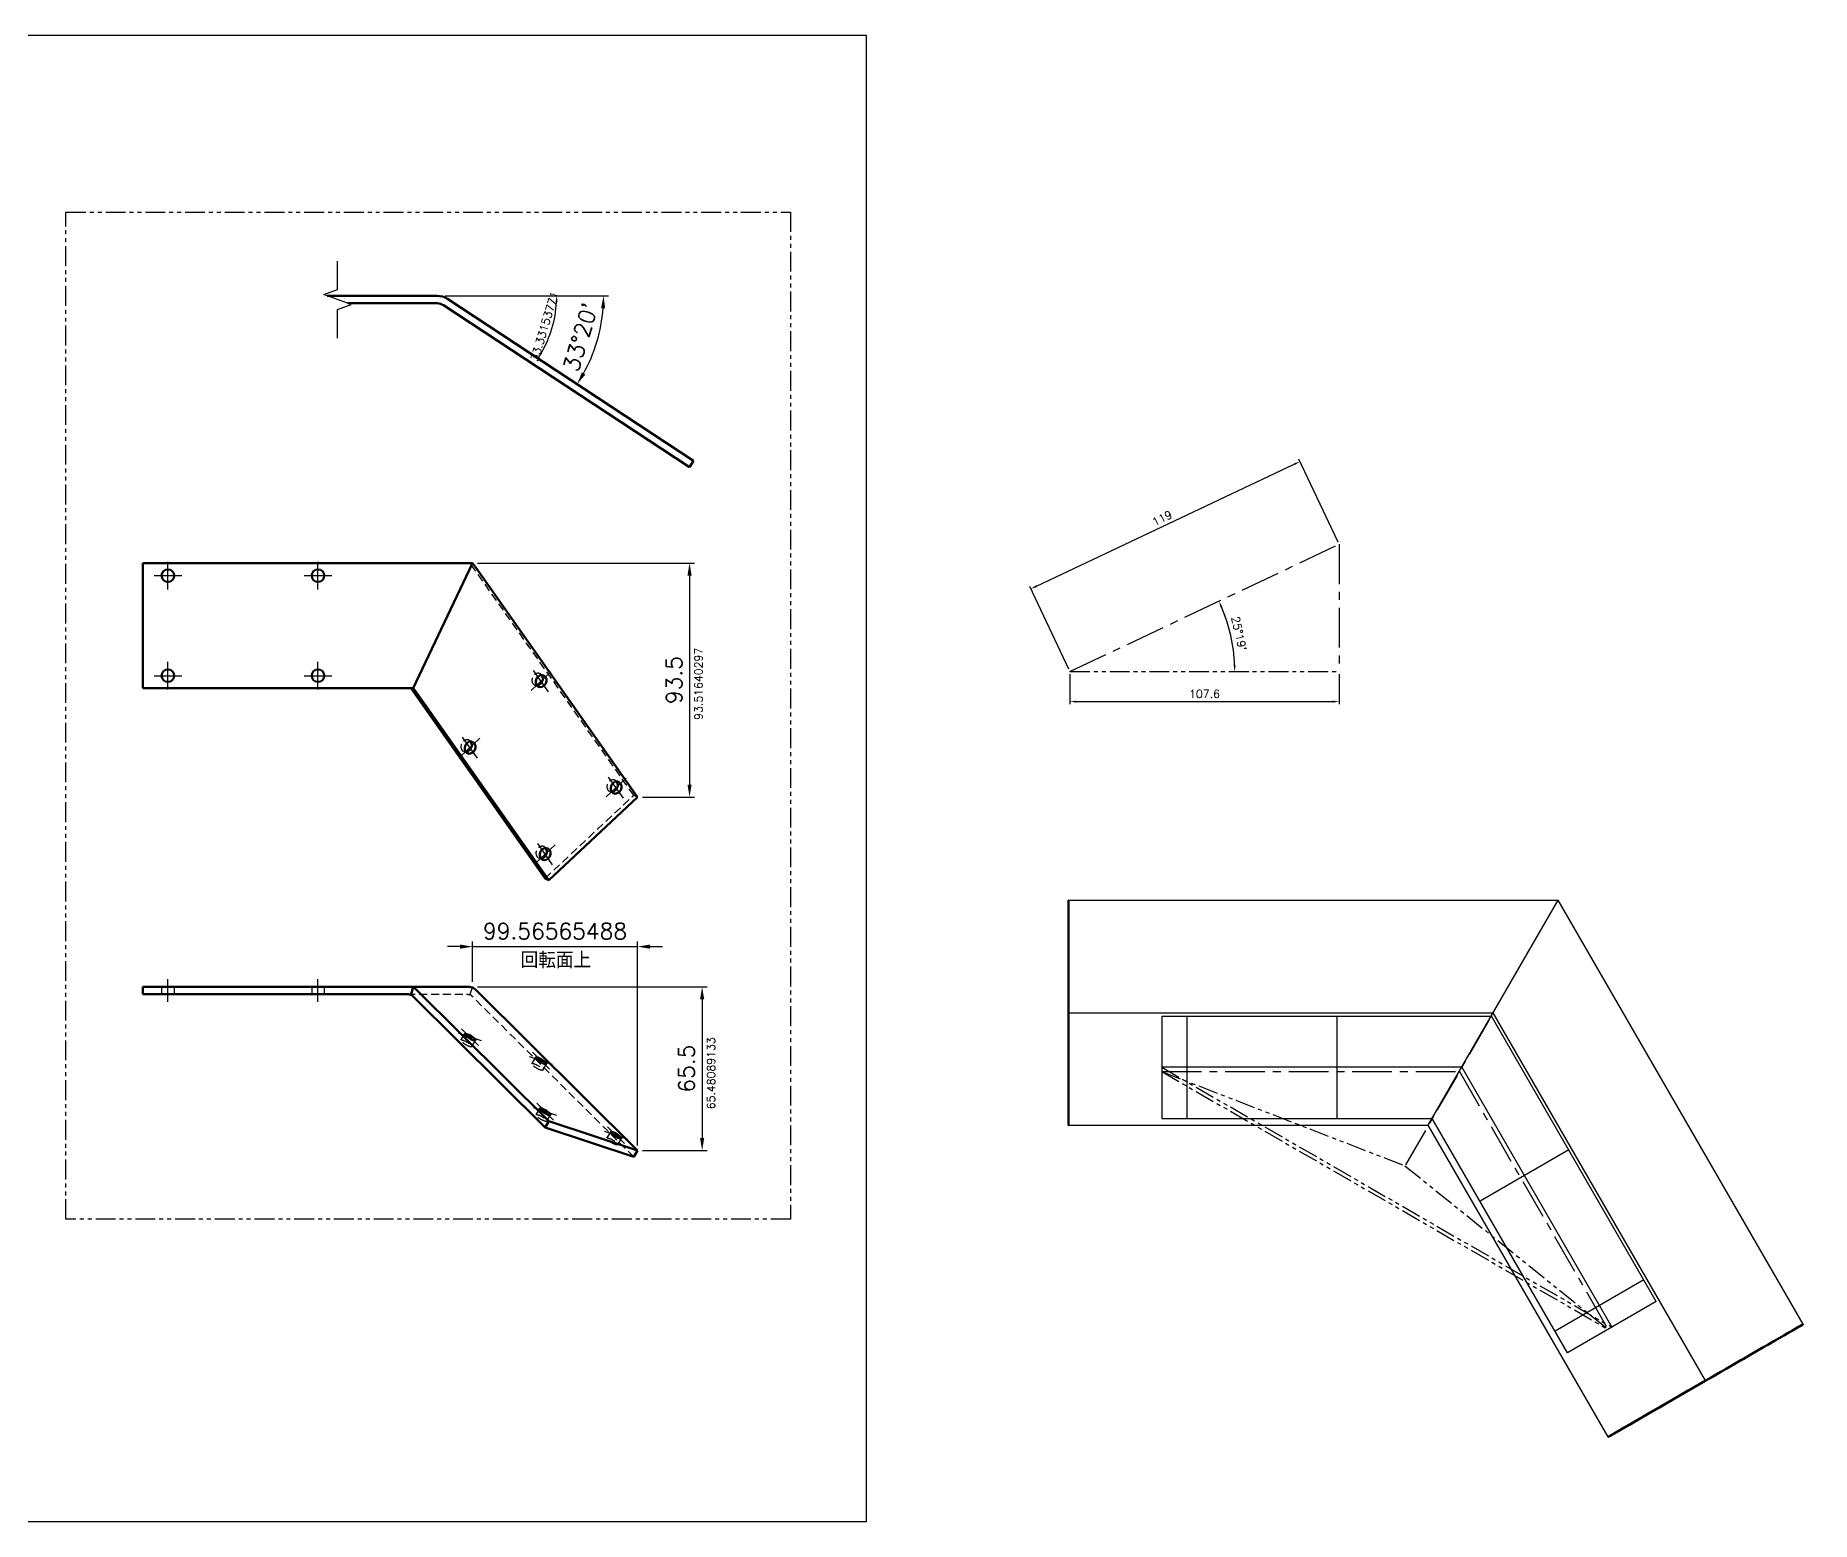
# Model space of a CAD drawing. Header units: millimetres. Extents: x 0 to 1218, y 0 to 594.
# Drawn here: x 508 to 1218, y 0 to 594 of the extents above; entities that cross this region are included whole.
import ezdxf

# ---------------------------------------------------------------- set-up
doc = ezdxf.new("R2010")
doc.units = ezdxf.units.MM
doc.header["$LTSCALE"] = 0.5
for name, pattern in [('CENTER', [50.8, 31.75, -6.35, 6.35, -6.35]), ('HIDDEN', [9.525, 6.35, -3.175]), ('PHANTOM2', [31.75, 15.875, -3.175, 3.175, -3.175, 3.175, -3.175])]:
    doc.linetypes.add(name, pattern=pattern)
for name, color, linetype, lineweight in [('1', 3, 'Continuous', 50), ('CENTER', 1, 'CENTER', 25), ('HIDDEN', 5, 'HIDDEN', 25), ('SCALE', 4, 'Continuous', 25), ('SOUZOU', 1, 'PHANTOM2', 25)]:
    doc.layers.add(name, color=color, linetype=linetype, lineweight=lineweight)
doc.styles.add('KOURAN', font='romans.shx', dxfattribs={"bigfont": 'bigfont.shx'})
doc.dimstyles.new('NLM_VN', dxfattribs={"dimtxt": 3.2, "dimasz": 2.5, "dimexe": 1, "dimexo": 1, "dimgap": 1.5, "dimtad": 3, "dimdec": 1, "dimrnd": 0.1, "dimdsep": 46, "dimtxsty": 'KOURAN', "dimcen": 0, "dimclrd": 256, "dimclre": 256, "dimclrt": 6, "dimaunit": 1, "dimadec": 1, "dimazin": 2, "dimtp": 0.1, "dimtm": 0.1, "dimtfac": 0.71, "dimtdec": 1, "dimtix": 1, "dimtmove": 0, "dimatfit": 3, "dimfxl": 1, "dimlwd": -1, "dimlwe": -1, "dimarcsym": 1})
doc.dimstyles.new('NLM_VN$0', dxfattribs={"dimtxt": 3.2, "dimasz": 2.5, "dimexe": 1, "dimexo": 1, "dimgap": 1.5, "dimtad": 3, "dimdec": 1, "dimrnd": 0.1, "dimdsep": 46, "dimtxsty": 'KOURAN', "dimcen": 0, "dimclrd": 256, "dimclre": 256, "dimclrt": 6, "dimaunit": 1, "dimadec": 1, "dimazin": 2, "dimtp": 0.1, "dimtm": 0.1, "dimtfac": 0.71, "dimtix": 1, "dimtmove": 0, "dimatfit": 1, "dimfxl": 1, "dimlwd": -1, "dimlwe": -1, "dimarcsym": 1})
doc.dimstyles.new('NLM_VN$2', dxfattribs={"dimtxt": 3.2, "dimasz": 2.5, "dimexe": 1, "dimexo": 1, "dimgap": 1.5, "dimtad": 3, "dimdec": 1, "dimrnd": 0.1, "dimdsep": 46, "dimtxsty": 'KOURAN', "dimcen": 0, "dimclrd": 256, "dimclre": 256, "dimclrt": 6, "dimaunit": 1, "dimadec": 1, "dimazin": 2, "dimtp": 0.1, "dimtm": 0.1, "dimtfac": 0.71, "dimtdec": 1, "dimtix": 1, "dimtmove": 0, "dimatfit": 3, "dimfxl": 1, "dimlwd": -1, "dimlwe": -1, "dimarcsym": 1})

# ---------------------------------------------------------------- blocks, each defined once
blk = doc.blocks.new('*D41')
at = {"layer": 'Defpoints', "linetype": 'ByBlock', "transparency": 16777216}
blk.add_line((671.64, 489.96), (717.2, 489.96), dxfattribs=at)
blk.add_arc((670.64, 489.96), 45.56, 329.81304, 356.85542, dxfattribs=at)
at = {"layer": 'Defpoints', "color": 0, "transparency": 16777216}
for p in [(624.41, 489.96), (668.39, 489.96), (672.52, 488.72), (712.81, 472.73), (770.9, 424.02)]:
    blk.add_point(p, dxfattribs=at)
at = {"layer": 'Defpoints', "transparency": 16777216}
for points in [[(715.71, 487.47), (716.55, 487.45), (716.2, 489.96)], [(710.37, 466.83), (709.66, 467.27), (708.7, 464.92)]]:
    blk.add_solid(points, dxfattribs=at)
at = {"layer": 'Defpoints', "color": 1, "transparency": 16777216, "insert": (711.31, 477.78), "char_height": 3.2, "attachment_point": 5, "rotation": 73.33423, "style": 'KOURAN'}
blk.add_mtext('33.33153771', dxfattribs=at)
blk = doc.blocks.new('*D46')
at = {"layer": 'Defpoints', "color": 0, "transparency": 16777216}
for p in [(1013.34, 423.7), (1028.98, 390.61), (921.4, 339.73)]:
    blk.add_point(p, dxfattribs=at)
at = {"layer": 'SCALE', "linetype": 'ByBlock', "transparency": 16777216}
for p, q in [((908.02, 373.89), (1011.08, 422.63)), ((1028.56, 391.52), (1012.91, 424.6)), ((920.98, 340.64), (905.33, 373.72))]:
    blk.add_line(p, q, dxfattribs=at)
at = {"layer": 'SCALE', "transparency": 16777216}
for points in [[(1010.9, 423.01), (1011.26, 422.25), (1013.34, 423.7)], [(907.84, 374.27), (908.19, 373.51), (905.76, 372.82)]]:
    blk.add_solid(points, dxfattribs=at)
at = {"layer": 'SCALE', "color": 6, "transparency": 16777216, "insert": (958.22, 401.06), "char_height": 3.2, "attachment_point": 5, "rotation": 25.31123, "style": 'KOURAN'}
blk.add_mtext('119', dxfattribs=at)
blk = doc.blocks.new('*D47')
at = {"layer": 'Defpoints', "color": 0, "transparency": 16777216}
for p in [(1028.98, 390.61), (986.56, 349.4), (921.4, 339.73), (921.4, 339.73), (1028.98, 339.73)]:
    blk.add_point(p, dxfattribs=at)
at = {"layer": 'SCALE', "linetype": 'ByBlock', "transparency": 16777216}
blk.add_arc((921.4, 339.73), 65.87, 2.17482, 23.13641, dxfattribs=at)
at = {"layer": 'SCALE', "transparency": 16777216}
for points in [[(981.59, 365.44), (982.35, 365.78), (980.95, 367.89)], [(987.64, 342.24), (986.81, 342.23), (987.27, 339.73)]]:
    blk.add_solid(points, dxfattribs=at)
at = {"layer": 'SCALE', "color": 6, "transparency": 16777216, "insert": (988.99, 354.91), "char_height": 3.2, "attachment_point": 5, "rotation": 282.65562, "style": 'KOURAN'}
blk.add_mtext("25°19'", dxfattribs=at)
blk = doc.blocks.new('*D48')
at = {"layer": 'Defpoints', "color": 0, "transparency": 16777216}
for p in [(921.4, 339.73), (1028.98, 339.73), (1028.98, 327.73)]:
    blk.add_point(p, dxfattribs=at)
at = {"layer": 'SCALE', "linetype": 'ByBlock', "transparency": 16777216}
for p, q in [((921.4, 338.73), (921.4, 326.73)), ((1028.98, 338.73), (1028.98, 326.73)), ((923.9, 327.73), (1026.48, 327.73))]:
    blk.add_line(p, q, dxfattribs=at)
at = {"layer": 'SCALE', "transparency": 16777216}
for points in [[(923.9, 328.15), (923.9, 327.32), (921.4, 327.73)], [(1026.48, 328.15), (1026.48, 327.32), (1028.98, 327.73)]]:
    blk.add_solid(points, dxfattribs=at)
at = {"layer": 'SCALE', "color": 6, "transparency": 16777216, "insert": (975.19, 330.83), "char_height": 3.2, "attachment_point": 5, "style": 'KOURAN'}
blk.add_mtext('107.6', dxfattribs=at)
blk = doc.blocks.new('*D49')
at = {"layer": 'Defpoints', "color": 0, "transparency": 16777216}
for p in [(682.46, 383.1), (748.48, 289.59), (769.3, 289.59)]:
    blk.add_point(p, dxfattribs=at)
at = {"layer": 'SCALE', "linetype": 'ByBlock', "transparency": 16777216}
for p, q in [((684.46, 383.1), (771.3, 383.1)), ((769.3, 378.1), (769.3, 294.59)), ((750.48, 289.59), (771.3, 289.59))]:
    blk.add_line(p, q, dxfattribs=at)
at = {"layer": 'SCALE', "transparency": 16777216}
for points in [[(768.47, 378.1), (770.14, 378.1), (769.3, 383.1)], [(768.47, 294.59), (770.14, 294.59), (769.3, 289.59)]]:
    blk.add_solid(points, dxfattribs=at)
at = {"layer": 'SCALE', "color": 6, "transparency": 16777216, "insert": (763.1, 336.35), "char_height": 6.4, "attachment_point": 5, "rotation": 90, "style": 'KOURAN'}
blk.add_mtext('93.5', dxfattribs=at)
blk = doc.blocks.new('*D50')
at = {"layer": 'Defpoints', "color": 0, "transparency": 16777216}
for p in [(682.57, 213.75), (748.48, 148.27), (774.33, 148.27)]:
    blk.add_point(p, dxfattribs=at)
at = {"layer": 'SCALE', "linetype": 'ByBlock', "transparency": 16777216}
for p, q in [((684.57, 213.75), (776.33, 213.75)), ((774.33, 208.75), (774.33, 153.27)), ((750.48, 148.27), (776.33, 148.27))]:
    blk.add_line(p, q, dxfattribs=at)
at = {"layer": 'SCALE', "transparency": 16777216}
for points in [[(773.5, 208.75), (775.16, 208.75), (774.33, 213.75)], [(773.5, 153.27), (775.16, 153.27), (774.33, 148.27)]]:
    blk.add_solid(points, dxfattribs=at)
at = {"layer": 'SCALE', "color": 6, "transparency": 16777216, "insert": (768.13, 181.01), "char_height": 6.4, "attachment_point": 5, "rotation": 90, "style": 'KOURAN'}
blk.add_mtext('65.5', dxfattribs=at)
blk = doc.blocks.new('*D60')
at = {"layer": 'Defpoints', "linetype": 'ByBlock', "transparency": 16777216}
for p, q in [((677.57, 229.79), (672.57, 229.79)), ((682.57, 215.75), (682.57, 231.79)), ((682.57, 229.79), (748.48, 229.79)), ((748.48, 150.27), (748.48, 231.79)), ((753.48, 229.79), (758.48, 229.79))]:
    blk.add_line(p, q, dxfattribs=at)
at = {"layer": 'Defpoints', "color": 0, "transparency": 16777216}
for p in [(748.48, 229.79), (682.57, 213.75), (748.48, 148.27)]:
    blk.add_point(p, dxfattribs=at)
at = {"layer": 'Defpoints', "transparency": 16777216}
for points in [[(677.57, 230.62), (677.57, 228.96), (682.57, 229.79)], [(753.48, 230.62), (753.48, 228.96), (748.48, 229.79)]]:
    blk.add_solid(points, dxfattribs=at)
at = {"layer": 'Defpoints', "color": 1, "transparency": 16777216, "insert": (715.52, 235.99), "char_height": 6.4, "attachment_point": 5, "style": 'KOURAN'}
blk.add_mtext('99.56565488', dxfattribs=at)
blk = doc.blocks.new('*D82')
at = {"layer": 'Defpoints', "color": 0, "transparency": 16777216}
for p in [(670.64, 489.96), (672.93, 489.96), (691.2, 476.43), (730.16, 465.64)]:
    blk.add_point(p, dxfattribs=at)
at = {"layer": 'SCALE', "linetype": 'ByBlock', "transparency": 16777216}
for p, q in [((674.93, 489.96), (736.93, 489.96)), ((692.88, 475.33), (726.03, 453.53))]:
    blk.add_line(p, q, dxfattribs=at)
blk.add_arc((670.64, 489.96), 64.29, 331.1253, 355.54316, dxfattribs=at)
at = {"layer": 'SCALE', "transparency": 16777216}
for points in [[(733.91, 484.99), (735.57, 484.93), (734.93, 489.96)], [(727.66, 458.48), (726.23, 459.34), (724.36, 454.63)]]:
    blk.add_solid(points, dxfattribs=at)
at = {"layer": 'SCALE', "color": 6, "transparency": 16777216, "insert": (725.71, 473.47), "char_height": 6.4, "attachment_point": 5, "rotation": 73.33423, "style": 'KOURAN'}
blk.add_mtext("33%%D20'", dxfattribs=at)

msp = doc.modelspace()

# ---------------------------------------------------------------- linework, layer by layer
at = {"layer": '1'}
for p, q in [((668.39496589, 489.95596352), (624.41144, 489.95596352)), ((668.39496589, 486.95596352), (632.65387226, 486.95596352)), ((769.25234635, 421.51151377), (670.86763844, 486.21573619)), ((770.90079471, 424.01802888), (672.51608681, 488.72225129)), ((770.90079471, 424.01802888), (769.25234635, 421.51151377)), ((550.74451897, 333.10463935), (550.74451897, 383.10463935)), ((550.74451897, 383.10463935), (680.08430147, 383.10463935)), ((658.81674908, 333.10463935), (682.46363174, 383.10463935)), ((680.08430147, 383.10463935), (682.46363174, 383.10463935)), ((748.47968096, 289.58823586), (683.80978971, 381.34271569)), ((550.74451897, 333.10463935), (656.43741881, 333.10463935)), ((658.81674908, 333.10463935), (656.43741881, 333.10463935)), ((711.51916167, 257.06825712), (658.67271175, 332.04748515)), ((713.00935697, 256.36348766), (660.16290705, 331.34271569)), ((748.47968096, 289.58823586), (713.00935697, 256.36348766)), ((713.00935697, 256.36348766), (711.51916167, 257.06825712)), ((1116.63107421, 248.35962177), (1116.63107421, 248.35962177, 272.03684362)), ((958.06644072, 202.04251829), (958.06644072, 202.04251829, 272.03684362)), ((1155.80160272, 87.88006928), (1155.80160272, 87.88006928, 272.03684362))]:
    msp.add_line(p, q, dxfattribs=at)
at = {"layer": '1', "extrusion": (0, 1, -2.22045e-16)}
for p, q in [((550.74451897, 210.74758053), (550.74451897, 213.74758053)), ((550.74451897, 213.74758053), (656.43741881, 213.74758053)), ((680.08430147, 213.74758053), (656.43741881, 213.74758053)), ((658.81674908, 213.43253558), (657.86501697, 210.55855356)), ((550.74451897, 210.74758053), (656.43741881, 210.74758053)), ((711.51916167, 157.50633251), (658.67271175, 210.00735319)), ((713.00935697, 160.01284762), (660.16290705, 212.5138683)), ((748.47968096, 148.26668986), (683.80978971, 212.5138683)), ((713.00935697, 160.01284762), (711.51916167, 157.50633251)), ((711.51916167, 157.50633251), (746.98948567, 145.76017475)), ((748.47968096, 148.26668986), (713.00935697, 160.01284762)), ((746.98948567, 145.76017475), (748.47968096, 148.26668986))]:
    msp.add_line(p, q, dxfattribs=at)
at = {"layer": '1', "extrusion": (-1, 0, 0)}
msp.add_line((920.84963783, 203.11782286, -44.99935037), (920.84963783, 161.15676438, -15.61790091), dxfattribs=at)
at = {"layer": '1', "extrusion": (-0.5, 0.866025, 0)}
msp.add_line((1175.34124523, 56.18702482, -44.99935037), (1139.00190262, 35.20649558, -15.61790091), dxfattribs=at)
at = {"layer": '1'}
for centre in [(560.74451897, 378.10463935), (620.74451897, 378.10463935), (560.74451897, 338.10463935), (620.74451897, 338.10463935)]:
    msp.add_circle(centre, 2.5, dxfattribs=at)
for radius in [7.5, 4.5]:
    msp.add_arc((668.39496589, 482.45596352), radius, 56.6684626519, 90, dxfattribs=at)
at = {"layer": '1', "extrusion": (-1, 0, 0)}
msp.add_arc((-203.35962177, 0, -920.84963783), 45, 339.6921305853, 270.3078694147, dxfattribs=at)
at = {"layer": '1', "extrusion": (-0.5, 0.866025, 0)}
msp.add_arc((-1046.2106878, 0, -539.01123176), 45, 339.6921305853, 270.3078694147, dxfattribs=at)
at = {"layer": '1'}
for centre, major_axis, ratio, start_param, end_param in [((680.08430147, 383.10463935), (-5.41144468, 6.02404001), 0.2229240064, 4.2238762161, 4.5147487519), ((708.44245327, 336.6289841), (1.06883764, 2.25999692), 0.8355050358, -2.7359609683, -2.012560629), ((708.44245327, 336.6289841), (1.06883764, 2.25999692), 0.8355050358, -2.012560629, -0.4056316853), ((680.06619407, 310.04918554), (1.06883764, 2.25999692), 0.8355050358, -2.7359609683, -2.012560629), ((680.06619407, 310.04918554), (1.06883764, 2.25999692), 0.8355050358, -2.012560629, -0.4056316853), ((738.44245327, 294.06459531), (1.06883764, 2.25999692), 0.8355050358, -2.7359609683, -2.012560629), ((738.44245327, 294.06459531), (1.06883764, 2.25999692), 0.8355050358, -2.012560629, -0.4056316853), ((710.06619407, 267.48479674), (1.06883764, 2.25999692), 0.8355050358, -2.7359609683, -2.012560629), ((710.06619407, 267.48479674), (1.06883764, 2.25999692), 0.8355050358, -2.012560629, -0.4056316853), ((680.08430147, 206.24758053), (8.29647147, 0), 0.9039987695, 1.2799237911, 1.5707963268), ((680.08430147, 206.24758053), (-1.73578738, -7.39619758), 0.7163824131, 2.7264150828, 3.0172876186)]:
    msp.add_ellipse(centre, major_axis=major_axis, ratio=ratio, start_param=start_param, end_param=end_param, dxfattribs=at)
at = {"layer": '1', "extrusion": (0, 0, -1)}
for centre, major_axis, ratio, start_param, end_param in [((709.93264857, 335.92421464), (1.06883764, 2.25999692), 0.8355050358, -4.2706246782, 2.012560629), ((656.43741881, 333.10463935), (-3.24686681, 3.61442401), 0.2229240064, 1.7684365553, 2.0593090911), ((656.43741881, 333.10463935), (5.41144468, -6.02404001), 0.2229240064, -1.3731560983, -1.0822835625), ((681.55638937, 309.34441607), (1.06883764, 2.25999692), 0.8355050358, -4.2706246782, 2.012560629), ((739.93264857, 293.35982584), (1.06883764, 2.25999692), 0.8355050358, -4.2706246782, 2.012560629), ((711.55638937, 266.78002728), (1.06883764, 2.25999692), 0.8355050358, -4.2706246782, 2.012560629)]:
    msp.add_ellipse(centre, major_axis=major_axis, ratio=ratio, start_param=start_param, end_param=end_param, dxfattribs=at)
at = {"layer": '1', "extrusion": (0, -2.22045e-16, -1)}
for centre, major_axis, ratio, start_param, end_param in [((656.43741881, 206.24758053), (8.29647147, 0), 0.9039987695, 4.7123889804, 5.0032615161), ((739.93264857, 154.40862328), (2.14890187, -1.27758395), 0.2349231552, -5.4651097424, 0.8180755648)]:
    msp.add_ellipse(centre, major_axis=major_axis, ratio=ratio, start_param=start_param, end_param=end_param, dxfattribs=at)
at = {"layer": '1', "extrusion": (6.16298e-33, -2.22045e-16, -1)}
msp.add_ellipse((656.43741881, 206.24758053), major_axis=(1.73578738, 7.39619758), ratio=0.7163824131, start_param=0.124305035, end_param=0.4151775708, dxfattribs=at)
at = {"layer": '1', "extrusion": (3.50325e-46, -2.22045e-16, -1)}
msp.add_ellipse((656.43741881, 206.24758053), major_axis=(-4.97788288, 0), ratio=0.9039987695, start_param=1.5707963268, end_param=1.8616688625, dxfattribs=at)
at = {"layer": '1', "extrusion": (-2.46519e-32, -2.22045e-16, -1)}
for centre, major_axis, ratio, start_param, end_param in [((656.43741881, 206.24758053), (-1.04147243, -4.43771855), 0.7163824131, 3.2658976886, 3.5567702244), ((681.55638937, 193.60945539), (2.14890187, -1.27758395), 0.2349231552, -5.4651097424, 0.8180755648), ((709.93264857, 184.21252918), (2.14890187, -1.27758395), 0.2349231552, -5.4651097424, 0.8180755648), ((711.55638937, 163.80554949), (2.14890187, -1.27758395), 0.2349231552, -5.4651097424, 0.8180755648)]:
    msp.add_ellipse(centre, major_axis=major_axis, ratio=ratio, start_param=start_param, end_param=end_param, dxfattribs=at)
at = {"layer": 'CENTER', "extrusion": (7.87426e-14, 8.49321e-15, -1)}
msp.add_line((921.40317675, 339.73358274), (1028.98493929, 390.61304904), dxfattribs=at)
at = {"layer": 'CENTER', "extrusion": (0.245224, -0.518512, 0.819152)}
msp.add_line((1028.98493929, 390.61304904), (1028.98493929, 339.73358274), dxfattribs=at)
at = {"layer": 'CENTER'}
for p, q in [((560.74451897, 372.60463935), (560.74451897, 383.60463935)), ((620.74451897, 372.60463935), (620.74451897, 383.60463935)), ((555.24451897, 378.10463935), (566.24451897, 378.10463935)), ((615.24451897, 378.10463935), (626.24451897, 378.10463935)), ((560.74451897, 332.60463935), (560.74451897, 343.60463935)), ((620.74451897, 332.60463935), (620.74451897, 343.60463935)), ((555.24451897, 338.10463935), (566.24451897, 338.10463935)), ((615.24451897, 338.10463935), (626.24451897, 338.10463935)), ((713.89565952, 339.63633301), (705.96963761, 332.21209627)), ((712.91095008, 331.69856185), (706.95434705, 340.14986743)), ((685.51940033, 313.05653444), (677.59337841, 305.6322977)), ((684.53469089, 305.11876328), (678.57808785, 313.57006886)), ((743.89565952, 297.07194421), (735.96963761, 289.64770747)), ((742.91095008, 289.13417305), (736.95434705, 297.58547863)), ((715.51940033, 270.49214564), (707.59337841, 263.06790891)), ((714.53469089, 262.55437448), (708.57808785, 271.00568007)), ((560.74451897, 207.74758053), (560.74451897, 216.74758053)), ((620.74451897, 207.74758053), (620.74451897, 216.74758053)), ((1088.89641852, 200.32178898, -47.92464472), (1055.32022168, 142.16611013, -7.2036)), ((686.17781151, 192.0790506), (676.93496723, 195.13986017)), ((678.17812476, 196.96563807), (684.93465398, 190.2532727)), ((714.55407071, 182.68212439), (705.31122643, 185.74293396)), ((706.55438396, 187.56871186), (713.31091317, 180.8563465)), ((716.17781151, 162.27514471), (706.93496723, 165.33595428)), ((708.17812476, 167.16173218), (714.93465398, 160.44936681)), ((736.55438396, 157.76480597), (743.31091317, 151.0524406)), ((744.55407071, 152.8782185), (735.31122643, 155.93902807))]:
    msp.add_line(p, q, dxfattribs=at)
at = {"layer": 'CENTER', "extrusion": (-1, 0, 0)}
for p, q in [((920.84963783, 248.35962177), (920.84963783, 158.35962177)), ((920.84963783, 177.54868213, -36.86184199), (920.84963783, 229.1705614, 36.86184199)), ((920.84963783, 225.85962177, -38.97114317), (920.84963783, 180.85962177, 38.97114317)), ((920.84963783, 203.35962177, -45), (920.84963783, 203.35962177, 45))]:
    msp.add_line(p, q, dxfattribs=at)
at = {"layer": 'CENTER', "extrusion": (7.57806e-14, -0.573576, -0.819152)}
msp.add_line((958.06644072, 179.84298787, -33.58523382), (1077.07297719, 179.84298787, -33.58523382), dxfattribs=at)
at = {"layer": 'CENTER', "extrusion": (7.57727e-14, -0.573576, -0.819152)}
msp.add_line((1077.07297719, 179.84298787, -33.58523382), (1136.57624542, 76.78030408, -33.58523382), dxfattribs=at)
at = {"layer": 'CENTER', "extrusion": (-0.5, 0.866025, 0)}
for p, q in [((1214.5217924, 78.80792427), (1136.57950606, 33.80792427)), ((1153.19771981, 43.40245446, -36.86184199), (1197.90357865, 69.21339409, 36.86184199)), ((1195.03622081, 67.55792427, -38.97114317), (1156.06507764, 45.05792427, 38.97114317)), ((1175.55064923, 56.30792427, -45), (1175.55064923, 56.30792427, 45))]:
    msp.add_line(p, q, dxfattribs=at)
at = {"layer": 'Defpoints', "color": 3}
for p, q in [((920.84963783, 248.35962177), (1116.63107421, 248.35962177)), ((1064.66954998, 158.35962177), (1116.63107421, 248.35962177)), ((1214.5217924, 78.80792427), (1116.63107421, 248.35962177)), ((920.84963783, 158.35962177), (1064.66954998, 158.35962177)), ((1136.57950606, 33.80792427), (1064.66954998, 158.35962177))]:
    msp.add_line(p, q, dxfattribs=at)
at = {"layer": 'Defpoints'}
for p in [(920.84963783, 203.35962177), (1175.55064923, 56.30792427)]:
    msp.add_line(p, (1090.65031209, 203.35962177), dxfattribs=at)
at = {"layer": 'Defpoints', "color": 30}
for p, q in [((958.06644072, 202.04251829), (1089.88988205, 202.04251829)), ((958.06644072, 202.04251829), (958.06644072, 161.08491608)), ((968.06644072, 202.04251829), (968.06644072, 161.08491608)), ((1028.06644072, 202.04251829), (1028.06644072, 161.08491608)), ((1155.80160272, 87.88006928), (1089.88988205, 202.04251829)), ((1078.06644072, 181.56371718), (958.06644072, 181.56371718)), ((1078.06644072, 181.56371718), (1138.06644072, 77.64066873)), ((958.06644072, 161.08491608), (1066.24299939, 161.08491608)), ((1120.33127872, 67.40126818), (1066.24299939, 161.08491608)), ((1120.80160272, 148.50184755), (1085.33127872, 128.02304644)), ((1150.80160272, 96.54032332), (1115.33127872, 76.06152221)), ((1155.80160272, 87.88006928), (1120.33127872, 67.40126818))]:
    msp.add_line(p, q, dxfattribs=at)
at = {"layer": 'Defpoints'}
msp.add_lwpolyline([(0, 0), (840, 0), (840, 594), (0, 594)], close=True, dxfattribs=at)
at = {"layer": 'HIDDEN'}
for p, q in [((746.98948567, 290.29300533), (682.31959442, 382.04748515)), ((707.37361563, 334.36898718), (708.86381092, 333.66421771)), ((709.51129091, 338.88898103), (711.00148621, 338.18421156)), ((678.99735643, 307.78918861), (680.48755173, 307.08441915)), ((681.13503172, 312.30918246), (682.62522701, 311.60441299)), ((737.37361563, 291.80459838), (738.86381092, 291.09982892)), ((739.51129091, 296.32459223), (741.00148621, 295.61982277)), ((711.51916167, 257.06825712), (746.98948567, 290.29300533)), ((746.98948567, 290.29300533), (748.47968096, 289.58823586)), ((708.99735643, 265.22479982), (710.48755173, 264.52003035)), ((711.13503172, 269.74479366), (712.62522701, 269.0400242))]:
    msp.add_line(p, q, dxfattribs=at)
at = {"layer": 'HIDDEN', "extrusion": (0, 1, -2.22045e-16)}
for p, q in [((558.24451897, 213.74758053), (558.24451897, 210.74758053)), ((563.24451897, 213.74758053), (563.24451897, 210.74758053)), ((618.24451897, 213.74758053), (618.24451897, 210.74758053)), ((623.24451897, 213.74758053), (623.24451897, 210.74758053)), ((681.51189964, 210.55855356), (682.46363174, 213.43253558)), ((656.43741881, 210.74758053), (680.08430147, 210.74758053)), ((746.98948567, 145.76017475), (682.31959442, 210.00735319)), ((677.9172922, 192.38052422), (679.40748749, 194.88703933)), ((682.21509595, 189.82535633), (683.70529124, 192.33187144)), ((706.2935514, 182.98359802), (707.78374669, 185.49011312)), ((710.59135514, 180.42843013), (712.08155044, 182.93494523)), ((707.9172922, 162.57661833), (709.40748749, 165.08313344)), ((712.21509595, 160.02145044), (713.70529124, 162.52796555)), ((736.2935514, 153.17969212), (737.78374669, 155.68620723)), ((740.59135514, 150.62452423), (742.08155044, 153.13103934))]:
    msp.add_line(p, q, dxfattribs=at)
at = {"layer": 'HIDDEN'}
for centre, major_axis, ratio, start_param, end_param in [((680.08430147, 383.10463935), (3.24686681, -3.61442401), 0.2229240064, 1.0822835625, 1.3731560983), ((708.44245327, 336.6289841), (1.06883764, 2.25999692), 0.8355050358, -0.4056316853, 3.5472243389), ((680.06619407, 310.04918554), (1.06883764, 2.25999692), 0.8355050358, -0.4056316853, 3.5472243389), ((738.44245327, 294.06459531), (1.06883764, 2.25999692), 0.8355050358, -0.4056316853, 3.5472243389), ((710.06619407, 267.48479674), (1.06883764, 2.25999692), 0.8355050358, -0.4056316853, 3.5472243389), ((680.08430147, 206.24758053), (1.04147243, 4.43771855), 0.7163824131, -0.4151775708, -0.124305035), ((680.06619407, 191.10294028), (-2.14890187, 1.27758395), 0.2349231552, -3.9596682183, 2.3235170888), ((708.44245327, 181.70601407), (-2.14890187, 1.27758395), 0.2349231552, -3.9596682183, 2.3235170888), ((710.06619407, 161.29903439), (-2.14890187, 1.27758395), 0.2349231552, -3.9596682183, 2.3235170888), ((738.44245327, 151.90210818), (-2.14890187, 1.27758395), 0.2349231552, -3.9596682183, 2.3235170888)]:
    msp.add_ellipse(centre, major_axis=major_axis, ratio=ratio, start_param=start_param, end_param=end_param, dxfattribs=at)
at = {"layer": 'HIDDEN', "extrusion": (0, -2.22045e-16, -1)}
msp.add_ellipse((680.08430147, 206.24758053), major_axis=(4.97788288, 0), ratio=0.9039987695, start_param=4.7123889804, end_param=5.0032615161, dxfattribs=at)
at = {"layer": 'SCALE'}
msp.add_lwpolyline([(628.53265613, 473.04771686), (628.53265613, 484.45596352), (634.02761097, 486.45596352), (623.03770129, 490.45596352), (628.53265613, 492.45596352), (628.53265613, 503.86421018)], dxfattribs=at)
at = {"layer": 'SOUZOU', "extrusion": (0.245224, -0.518512, 0.819152)}
msp.add_line((921.40317675, 339.73358274), (1028.98493929, 339.73358274), dxfattribs=at)
at = {"layer": 'SOUZOU', "color": 30}
msp.add_line((958.06644072, 181.56371718, -31.12777768), (1138.06644072, 77.64066873, -31.12777768), dxfattribs=at)
at = {"layer": 'SOUZOU'}
for p, q in [((958.06644072, 179.84298787, -33.58523382), (1055.32022168, 142.16611013, -7.2036)), ((1055.32022168, 142.16611013, -7.2036), (1136.57624542, 76.78030408, -33.58523382))]:
    msp.add_line(p, q, dxfattribs=at)
at = {"layer": 'SOUZOU', "extrusion": (7.57806e-14, -0.573576, -0.819152)}
msp.add_line((958.06644072, 179.84298787, -33.58523382), (1136.57624542, 76.78030408, -33.58523382), dxfattribs=at)
at = {"layer": 'SOUZOU'}
msp.add_lwpolyline([(519.99174248, 523.43309145), (809.70610259, 523.43309145), (809.70610259, 120.84373466), (519.99174248, 120.84373466)], close=True, dxfattribs=at)

# ---------------------------------------------------------------- texts
at = {"layer": 'Defpoints', "style": 'KOURAN'}
for s, p in [('93.51640297', (774.47647301, 320.45290443)), ('65.48089133', (779.48282178, 164.75089089))]:
    msp.add_text(s, height=3.2, rotation=90, dxfattribs=at).set_placement(p)
at = {"layer": 'Defpoints', "insert": (715.85983039, 224.37711049), "char_height": 6.4, "attachment_point": 5, "style": 'KOURAN'}
msp.add_mtext('回転面上', dxfattribs=at)

# ---------------------------------------------------------------- dimensions: what is measured, and where the dimension line sits
at = {"layer": 'Defpoints'}
dim = msp.add_angular_dim_2l(base=(712.81371954, 472.72720933), line1=((668.39496589, 489.95596352), (624.41144, 489.95596352)), line2=((770.90079471, 424.01802888), (672.51608681, 488.72225129)), text='33.33153771', dimstyle='NLM_VN$2', override={"dimclrt": 1}, dxfattribs=at)
dim.commit()
dim.dimension.update_dxf_attribs({"geometry": '*D41', "text_midpoint": (711.31370288, 477.77980785)})
dim = msp.add_linear_dim(base=(748.47968096, 229.7897334), p1=(682.5679603, 213.74758053), p2=(748.47968096, 148.26668986), text='99.56565488', dimstyle='NLM_VN$0', override={"dimscale": 2, "dimclrt": 1}, dxfattribs=at)
dim.commit()
dim.dimension.update_dxf_attribs({"geometry": '*D60', "text_midpoint": (715.52382063, 235.9897334)})
at = {"layer": 'SCALE'}
dim = msp.add_angular_dim_3p(base=(730.15980756, 465.64097555), center=(670.64019041, 489.95596352), p1=(672.93418412, 489.95596352), p2=(691.20456782, 476.43148316), text="33%%D20'", dimstyle='NLM_VN$2', override={"dimscale": 2}, dxfattribs=at)
dim.commit()
dim.dimension.update_dxf_attribs({"geometry": '*D82', "text_midpoint": (725.71060759, 473.46990338)})
dim = msp.add_aligned_dim(p1=(921.40317675, 339.73358274), p2=(1028.98493929, 390.61304904), distance=36.6004245, dimstyle='NLM_VN$0', dxfattribs=at)
dim.commit()
dim.dimension.update_dxf_attribs({"geometry": '*D46', "text_midpoint": (958.22073478, 401.06245079)})
dim = msp.add_angular_dim_2l(base=(986.55700271, 349.39774789), line1=((921.40317675, 339.73358274), (1028.98493929, 390.61304904)), line2=((921.40317675, 339.73358274), (1028.98493929, 339.73358274)), dimstyle='NLM_VN$2', dxfattribs=at)
dim.commit()
dim.dimension.update_dxf_attribs({"geometry": '*D47', "text_midpoint": (988.99162052, 354.91028852)})
for base, p1, p2, text, override, picture, middle in [((769.30445603, 289.58823586), (682.46363174, 383.10463935), (748.47968096, 289.58823586), '93.5', {"dimscale": 2, "dimdec": 8, "dimlfac": 1, "dimrnd": 1e-08, "dimsah": 1, "dimclrt": 6, "dimadec": 8}, '*D49', (763.10445603, 336.34643761)), ((774.32983213, 148.26668986), (682.5679603, 213.74758053), (748.47968096, 148.26668986), '65.5', {"dimscale": 2, "dimlfac": 1, "dimsah": 1, "dimclrt": 6}, '*D50', (768.12983213, 181.00713519))]:
    dim = msp.add_linear_dim(base=base, p1=p1, p2=p2, angle=90, text=text, dimstyle='NLM_VN', override=override, dxfattribs=at)
    dim.commit()
    dim.dimension.update_dxf_attribs({"geometry": picture, "text_midpoint": middle})
dim = msp.add_linear_dim(base=(1028.98493929, 327.73358274), p1=(921.40317675, 339.73358274), p2=(1028.98493929, 339.73358274), dimstyle='NLM_VN$0', dxfattribs=at)
dim.commit()
dim.dimension.update_dxf_attribs({"geometry": '*D48', "text_midpoint": (975.19405802, 330.83358274)})

doc.saveas('drawing.dxf')
